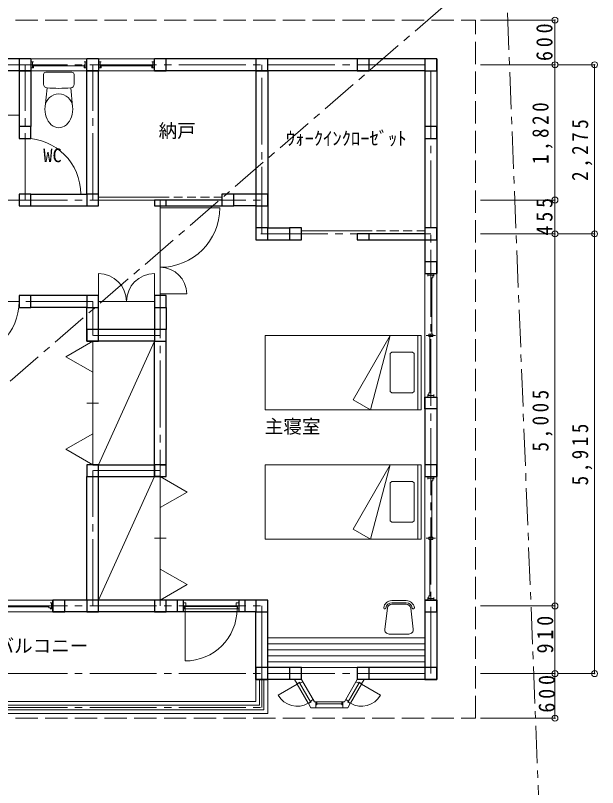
# Model space of a CAD drawing. Units: millimetres at full size, sheet at 1:100. Extents: x -20000 to 20000, y -13850 to 13850.
# Drawn here: x 2151 to 9984, y -3373 to 7013 of the extents above; entities that cross this region are included whole.
import ezdxf
from ezdxf.enums import TextEntityAlignment as Align

# ---------------------------------------------------------------- set-up
doc = ezdxf.new("R2010")
doc.units = ezdxf.units.MM
doc.header["$LTSCALE"] = 100
doc.header["$PDMODE"] = 32
doc.header["$PDSIZE"] = 80
for name, pattern in [('CHAIN1', [8, 5, -1, 1, -1]), ('CHAIN2', [12, 9, -1, 1, -1]), ('DASHED1', [1.8, 1.2, -0.6]), ('DASHED3', [4, 3, -1])]:
    doc.linetypes.add(name, pattern=pattern)
for name, color, linetype, lineweight in [('0-0_基準線', 1, 'CHAIN2', 9), ('0-1_仕上げ', 7, 'Continuous', 25), ('0-3_建具', 3, 'Continuous', 13), ('0-5_見え掛り', 2, 'Continuous', 13), ('0-6_設備', 4, 'Continuous', 9), ('0-7_家具', 4, 'Continuous', 9), ('0-9_破線', 5, 'DASHED3', 9), ('0-B_記号', 6, 'Continuous', 9), ('0-C_ハッチング', 134, 'Continuous', 9), ('0-D_寸法', 4, 'Continuous', 9)]:
    doc.layers.add(name, color=color, linetype=linetype, lineweight=lineweight)
doc.layers.add('0-A_文字', color=4, linetype='Continuous')
doc.styles.add('ＭＳ ゴシック', font='')
doc.styles.get('ＭＳ ゴシック').set_extended_font_data('MS Gothic')

msp = doc.modelspace()

# ---------------------------------------------------------------- linework, layer by layer
at = {"layer": '0-0_基準線'}
for p, q in [((-450, 6350), (7740, 6350)), ((2280, 4530), (2280, 6350)), ((3190, 4530), (3190, 6350)), ((7740, -1840), (7740, 6350)), ((-450, 4530), (5465, 4530)), ((4100, -930), (4100, 4530)), ((5454, 4075), (7740, 4075)), ((3190, 3165), (2280, 3165)), ((3190, 2710), (3190, 3165)), ((4100, 2710), (3190, 2710)), ((4100, 890), (3190, 890)), ((3190, -930), (3190, 890)), ((-450, -930), (5465, -930)), ((-450, -1840), (7740, -1840)), ((-450, -2295), (5465, -2295))]:
    msp.add_line(p, q, dxfattribs=at)
at = {"layer": '0-0_基準線', "linetype": 'CHAIN1'}
msp.add_lwpolyline([(-7000, 7850), (-7000, -5750), (8738.8, 7848.9), (9239.3, -4751.1), (-7000, -5750)], dxfattribs=at)
at = {"layer": '0-0_基準線'}
for points in [[(5465, 4565.8), (5465, 4075), (5465, 6350)], [(5465, -2295), (5465, -930), (5465, -2016.6)]]:
    msp.add_lwpolyline(points, dxfattribs=at)
at = {"layer": '0-1_仕上げ'}
for p, q in [((2360, 6430), (1290, 6430)), ((2360, 6430), (2360, 6270)), ((2360, 6430), (2360, 6270)), ((3270, 6430), (3110, 6430)), ((3270, 6430), (3110, 6430)), ((3110, 6270), (3110, 6430)), ((3110, 6270), (3110, 6430)), ((3270, 6430), (3270, 6270)), ((3270, 6430), (3270, 6270)), ((7820, 6430), (4020, 6430)), ((4020, 6270), (4020, 6430)), ((4020, 6270), (4020, 6430)), ((7820, 6430), (7820, 3540)), ((2360, 6270), (1290, 6270)), ((2200, 6270), (2360, 6270)), ((2200, 6270), (2200, 5520)), ((2360, 6270), (2360, 5520)), ((3110, 6270), (3270, 6270)), ((3270, 6270), (3110, 6270)), ((3270, 4450), (3270, 6270)), ((7660, 6270), (4020, 6270)), ((5385, 6270), (5385, 3995)), ((5545, 6270), (5545, 4155)), ((7660, 6270), (7660, 3540)), ((5385, 4610), (5090, 4610)), ((2360, 4450), (3270, 4450)), ((5385, 4450), (5090, 4450)), ((5545, 4155), (5840, 4155)), ((5385, 3995), (5840, 3995)), ((2200, 3245), (2200, 3085)), ((3270, 3245), (2360, 3245)), ((3270, 2790), (3270, 3245)), ((4020, 3085), (4020, 2790)), ((4180, 3085), (4180, 2790)), ((4020, 2790), (3270, 2790)), ((4020, 810), (4020, 2630)), ((4180, 970), (4180, 2630)), ((7660, 1880), (7660, 810)), ((7820, 1880), (7820, 810)), ((3270, 970), (3110, 970)), ((3190, 970), (3270, 970)), ((3270, 970), (4020, 970)), ((4100, 970), (4180, 970)), ((3110, -850), (3110, 810)), ((3270, -850), (3270, 810)), ((3270, 810), (4020, 810)), ((4100, 810), (4020, 810)), ((7660, 810), (7820, 810)), ((5545, -850), (2655, -850)), ((2655, -1010), (2655, -850)), ((4327.5, -850), (4327.5, -1010)), ((4407.5, -850), (4407.5, -1010)), ((5157.5, -850), (5157.5, -1010)), ((5237.5, -850), (5237.5, -1010)), ((5545, -1760), (5545, -850)), ((7660, -850), (7660, -1760)), ((7660, -850), (7820, -850)), ((7820, -850), (7820, -1920)), ((5385, -1010), (2655, -1010)), ((5385, -1920), (5385, -1010)), ((6000, -1760), (5545, -1760)), ((7660, -1760), (6750, -1760)), ((6000, -1920), (5385, -1920)), ((7820, -1920), (6750, -1920))]:
    msp.add_line(p, q, dxfattribs=at)
for points in [[(2360, 6430), (2200, 6430), (2200, 6270)], [(4020, 6270), (4180, 6270), (4180, 6430), (4020, 6430)], [(2360, 4610), (3110, 4610), (3110, 6270)], [(3110, 2630), (3110, 3085), (2360, 3085)], [(4020, 2630), (3270, 2630), (3110, 2630)], [(6000, -1920), (6000, -1760), (5840, -1760), (5840, -1920)], [(6910, -1920), (6910, -1760), (6750, -1760), (6750, -1920)]]:
    msp.add_lwpolyline(points, dxfattribs=at)
for points in [[(5385, 6270), (5545, 6270), (5545, 6430), (5385, 6430)], [(6750, 6270), (6910, 6270), (6910, 6430), (6750, 6430)], [(7660, 6270), (7820, 6270), (7820, 6430), (7660, 6430)], [(2200, 5360), (2360, 5360), (2360, 5520), (2200, 5520)], [(7660, 5360), (7820, 5360), (7820, 5520), (7660, 5520)], [(2200, 4450), (2360, 4450), (2360, 4610), (2200, 4610)], [(3110, 4450), (3270, 4450), (3270, 4610), (3110, 4610)], [(4930, 4450), (5090, 4450), (5090, 4610), (4930, 4610)], [(5385, 4450), (5545, 4450), (5545, 4610), (5385, 4610)], [(5385, 3995), (5545, 3995), (5545, 4155), (5385, 4155)], [(5840, 3995), (6000, 3995), (6000, 4155), (5840, 4155)], [(7660, 3995), (7820, 3995), (7820, 4155), (7660, 4155)], [(7660, 3540), (7820, 3540), (7820, 3700), (7660, 3700)], [(2200, 3085), (2360, 3085), (2360, 3245), (2200, 3245)], [(3110, 3085), (3270, 3085), (3270, 3245), (3110, 3245)], [(4020, 3085), (4180, 3085), (4180, 3245), (4020, 3245)], [(3110, 2630), (3270, 2630), (3270, 2790), (3110, 2790)], [(4020, 2630), (4180, 2630), (4180, 2790), (4020, 2790)], [(7660, 1880), (7820, 1880), (7820, 1720), (7660, 1720)], [(3110, 810), (3270, 810), (3270, 970), (3110, 970)], [(4020, 810), (4180, 810), (4180, 970), (4020, 970)], [(7660, 810), (7820, 810), (7820, 970), (7660, 970)], [(2655, -1010), (2815, -1010), (2815, -850), (2655, -850)], [(3110, -1010), (3270, -1010), (3270, -850), (3110, -850)], [(4020, -1010), (4180, -1010), (4180, -850), (4020, -850)], [(5385, -1010), (5545, -1010), (5545, -850), (5385, -850)], [(7660, -1010), (7820, -1010), (7820, -850), (7660, -850)], [(5385, -1920), (5545, -1920), (5545, -1760), (5385, -1760)], [(7660, -1920), (7820, -1920), (7820, -1760), (7660, -1760)]]:
    msp.add_lwpolyline(points, close=True, dxfattribs=at)
at = {"layer": '0-3_建具', "color": 4, "lineweight": 9}
for p, q in [((2360, 6430), (3110, 6430)), ((3270, 6430), (4020, 6430)), ((3110, 6270), (2360, 6270)), ((4020, 6270), (3270, 6270)), ((4100, 4425), (4900, 4425)), ((3270, 3165), (3270, 3540)), ((4020, 3165), (4020, 3540)), ((7660, 3540), (7660, 1880)), ((7820, 1880), (7820, 3540)), ((4100, 3270), (4455, 3270)), ((3190, 2630), (2830.6, 2422.5)), ((3190, 2215), (2830.6, 2422.5)), ((3190, 1385), (2830.6, 1177.5)), ((3190, 970), (2830.6, 1177.5)), ((4100, 810), (4459.4, 602.5)), ((7660, 810), (7660, -850)), ((7820, -850), (7820, 810)), ((4100, 395), (4459.4, 602.5)), ((4100, -435), (4459.4, -642.5)), ((4100, -850), (4459.4, -642.5)), ((2655, -850), (995, -850)), ((995, -1010), (2655, -1010)), ((4432.5, -970), (4432.5, -1670)), ((6000, -1920), (6173.2, -2220)), ((6750, -1920), (6576.8, -2220)), ((5943.2, -1981.7), (5686.5, -2129.9)), ((6806.8, -1981.7), (7063.5, -2129.9)), ((6208.2, -2220), (6541.8, -2220)), ((6208.2, -2300), (6541.8, -2300))]:
    msp.add_line(p, q, dxfattribs=at)
at = {"layer": '0-3_建具'}
for p, q in [((2360, 6390), (2395, 6390)), ((2380, 6310), (2380, 6390)), ((2395, 6336.3), (3075, 6336.3)), ((3110, 6390), (3075, 6390)), ((3090, 6310), (3090, 6390)), ((3270, 6390), (3305, 6390)), ((3290, 6310), (3290, 6390)), ((3305, 6336.3), (3985, 6336.3)), ((4020, 6390), (3985, 6390)), ((4000, 6310), (4000, 6390)), ((2280, 5360), (2280, 4610)), ((3030, 4610), (2280, 4610)), ((3270, 4570), (4100, 4570)), ((4100, 4450), (4100, 3245)), ((7700, 3540), (7700, 3505)), ((7780, 3540), (7780, 3505)), ((7700, 3520), (7780, 3520)), ((7753.7, 3485), (7753.7, 2727)), ((2200, 3165), (1450, 3165)), ((3270, 3165), (4020, 3165)), ((7677.1, 2710), (7802.9, 2710)), ((7740, 2727), (7740, 2693)), ((3190, 970), (3190, 2630)), ((7726.3, 2693), (7726.3, 1935)), ((7700, 1880), (7700, 1915)), ((7700, 1900), (7780, 1900)), ((7780, 1880), (7780, 1915)), ((3110, 1800), (3270, 1800)), ((4100, 810), (4100, -850)), ((7700, 810), (7700, 775)), ((7700, 790), (7780, 790)), ((7753.7, 755), (7753.7, -3)), ((7780, 810), (7780, 775)), ((4180, -20), (4020, -20)), ((7677.1, -20), (7802.9, -20)), ((7726.3, -37), (7726.3, -795)), ((7740, -3), (7740, -37)), ((7700, -850), (7700, -815)), ((7700, -830), (7780, -830)), ((7780, -850), (7780, -815)), ((2655, -890), (2620, -890)), ((2635, -970), (2635, -890)), ((1842, -943.7), (2600, -943.7)), ((2655, -970), (2620, -970)), ((4432.5, -970), (4432.5, -935.7)), ((4432.5, -935.7), (5132.5, -935.7)), ((4432.5, -970), (5132.5, -970)), ((5132.5, -970), (5132.5, -935.7)), ((5907.6, -1920), (5940.7, -1977.3)), ((5943.2, -1981.7), (5972.9, -1964.5)), ((5972.9, -1964.5), (6121.1, -2221.2)), ((6777.1, -1964.5), (6628.9, -2221.2)), ((6806.8, -1981.7), (6777.1, -1964.5)), ((6842.4, -1920), (6809.3, -1977.3)), ((5943.2, -1981.7), (6091.4, -2238.3)), ((6806.8, -1981.7), (6658.6, -2238.3)), ((6091.4, -2238.3), (6121.1, -2221.2)), ((6127, -2300), (6093.9, -2242.7)), ((6173.2, -2220), (6208.2, -2220)), ((6193.2, -2220), (6193.2, -2300)), ((6208.2, -2246.3), (6541.8, -2246.3)), ((6556.8, -2220), (6556.8, -2300)), ((6623, -2300), (6656.1, -2242.7)), ((6658.6, -2238.3), (6628.9, -2221.2)), ((6127, -2300), (6208.2, -2300)), ((6623, -2300), (6541.8, -2300))]:
    msp.add_line(p, q, dxfattribs=at)
at = {"layer": '0-3_建具', "linetype": 'DASHED1'}
msp.add_line((4100, 4570), (4930, 4570), dxfattribs=at)
at = {"layer": '0-3_建具', "color": 7, "lineweight": 25}
for p, q in [((4180, 4450), (4180, 4530)), ((4020, 4450), (4930, 4450))]:
    msp.add_line(p, q, dxfattribs=at)
at = {"layer": '0-3_建具'}
for points in [[(2360, 6310), (2395, 6310), (2395, 6350), (2380, 6350)], [(3110, 6310), (3075, 6310), (3075, 6350), (3090, 6350)], [(3270, 6310), (3305, 6310), (3305, 6350), (3290, 6350)], [(4020, 6310), (3985, 6310), (3985, 6350), (4000, 6350)], [(7740, 3520), (7740, 3485), (7767.4, 3485), (7767.4, 3520)], [(7740, 1900), (7740, 1935), (7712.6, 1935), (7712.6, 1900)], [(7740, 790), (7740, 755), (7767.4, 755), (7767.4, 790)], [(7740, -830), (7740, -795), (7712.6, -795), (7712.6, -830)], [(2635, -930), (2600, -930), (2600, -957.4), (2635, -957.4)], [(4407.5, -970), (4427.5, -970), (4427.5, -930), (4442.5, -930), (4442.5, -890), (4407.5, -890)], [(5157.5, -970), (5137.5, -970), (5137.5, -930), (5122.5, -930), (5122.5, -890), (5157.5, -890)], [(5940.7, -1977.3), (5975.4, -1957.3), (5982.9, -1970.3), (6017.5, -1950.3), (6000, -1920)], [(6809.3, -1977.3), (6774.6, -1957.3), (6767.1, -1970.3), (6732.5, -1950.3), (6750, -1920)], [(6093.9, -2242.7), (6128.6, -2222.7), (6121.1, -2209.7), (6155.7, -2189.7), (6173.2, -2220)], [(6208.2, -2220), (6208.2, -2260), (6193.2, -2260)], [(6576.8, -2220), (6541.8, -2220), (6541.8, -2260), (6556.8, -2260)], [(6656.1, -2242.7), (6621.4, -2222.7), (6628.9, -2209.7), (6594.3, -2189.7), (6576.8, -2220)]]:
    msp.add_lwpolyline(points, dxfattribs=at)
at = {"layer": '0-3_建具', "color": 7, "lineweight": 25}
msp.add_lwpolyline([(4930, 4530), (4020, 4530), (4020, 4450)], dxfattribs=at)
at = {"layer": '0-3_建具'}
for points in [[(7712.6, 2727), (7712.6, 2693), (7767.4, 2693), (7767.4, 2727)], [(7712.6, -3), (7712.6, -37), (7767.4, -37), (7767.4, -3)]]:
    msp.add_lwpolyline(points, close=True, dxfattribs=at)
at = {"layer": '0-3_建具', "color": 4, "lineweight": 9}
for centre, radius, start, end in [((2280, 4610), 750, 0, 90), ((4100, 4425), 800, 270, 0), ((3270, 3165), 375, 0, 90), ((4020, 3165), 375, 90, 180), ((4100, 3270), 355, 0, 90), ((1450, 3165), 750, 270, 0), ((4432.5, -970), 700, 270, 0), ((5943.2, -1981.7), 296.4, 210, 300), ((6806.8, -1981.7), 296.4, 240, 330)]:
    msp.add_arc(centre, radius, start, end, dxfattribs=at)
at = {"layer": '0-5_見え掛り'}
for p, q in [((5545, -1360), (7660, -1360)), ((5435, -2265), (5435, -1920)), ((5495, -2325), (5495, -1920)), ((-420, -2265), (5435, -2265)), ((-480, -2325), (5495, -2325))]:
    msp.add_line(p, q, dxfattribs=at)
at = {"layer": '0-5_見え掛り', "color": 4, "lineweight": 9}
for p, q in [((5385, -2215), (5385, -1920)), ((5545, -2375), (5545, -1920)), ((-370, -2215), (5385, -2215)), ((-530, -2375), (5545, -2375))]:
    msp.add_line(p, q, dxfattribs=at)
at = {"layer": '0-6_設備'}
for p, q in [((2560, 6250), (2910, 6250)), ((2530, 6220), (2530, 6088.8)), ((2940, 6220), (2940, 6088.8)), ((2576, 6038.9), (2549.4, 5787.8)), ((2894, 6038.9), (2920.6, 5787.8)), ((1450, 5670), (2200, 5670))]:
    msp.add_line(p, q, dxfattribs=at)
for centre, radius, start, end in [((2560, 6220), 30, 90, 180), ((2910, 6220), 30, 0, 90), ((2580, 6088.8), 50, 180, 265.41591), ((2735, 8021.9), 1989.4, 265.41591, 274.58408), ((2890, 6088.8), 50, 274.58408, 0), ((2735, 5770.7), 186.4, 5.269, 174.73099)]:
    msp.add_arc(centre, radius, start, end, dxfattribs=at)
msp.add_ellipse((2735, 5752.8), major_axis=(0, -250), ratio=0.75, start_param=4.5717762, end_param=7.9945941, dxfattribs=at)
at = {"layer": '0-7_家具', "color": 3, "lineweight": 13}
msp.add_line((6000, 4115), (6830, 4115), dxfattribs=at)
at = {"layer": '0-7_家具', "color": 3, "linetype": 'DASHED1', "lineweight": 13}
msp.add_line((6830, 4115), (7660, 4115), dxfattribs=at)
at = {"layer": '0-7_家具', "color": 7, "lineweight": 25}
for p, q in [((6910, 3995), (6910, 4075)), ((6750, 3995), (7660, 3995))]:
    msp.add_line(p, q, dxfattribs=at)
at = {"layer": '0-7_家具'}
for p, q in [((5510, 2710), (5510, 1710)), ((7610, 2710), (5510, 2710)), ((7195, 2710), (6695, 1844)), ((7195, 2710), (6927.1, 1710)), ((7565, 1710), (7565, 2710)), ((7610, 1710), (7610, 2710)), ((7195, 2465), (7215, 2485)), ((7195, 2465), (7195, 1955)), ((7495, 2485), (7215, 2485)), ((7495, 2485), (7515, 2465)), ((7515, 1955), (7515, 2465)), ((7215, 1935), (7195, 1955)), ((7215, 1935), (7495, 1935)), ((7515, 1955), (7495, 1935)), ((6927.1, 1710), (6695, 1844)), ((5510, 1710), (7610, 1710)), ((5510, 970), (5510, -30)), ((7610, 970), (5510, 970)), ((7195, 970), (6695, 104)), ((7195, 970), (6927.1, -30)), ((7565, -30), (7565, 970)), ((7610, -30), (7610, 970)), ((7195, 725), (7215, 745)), ((7495, 745), (7215, 745)), ((7495, 745), (7515, 725)), ((7195, 725), (7195, 215)), ((7515, 215), (7515, 725)), ((7215, 195), (7195, 215)), ((7515, 215), (7495, 195)), ((6927.1, -30), (6695, 104)), ((7215, 195), (7495, 195)), ((5510, -30), (7610, -30)), ((7215.3, -857.5), (7409.4, -857.5)), ((7215.3, -887.5), (7409.4, -887.5)), ((7215.3, -907.5), (7409.4, -907.5)), ((7155.8, -960.1), (7120.8, -1240.1)), ((7468.9, -960.1), (7503.9, -1240.1)), ((7180.3, -1307.5), (7444.4, -1307.5))]:
    msp.add_line(p, q, dxfattribs=at)
at = {"layer": '0-7_家具', "color": 7, "lineweight": 25}
msp.add_lwpolyline([(7660, 4075), (6750, 4075), (6750, 3995)], dxfattribs=at)
at = {"layer": '0-7_家具'}
for centre, radius, start, end in [((7215.3, -967.5), 110, 90, 172.87527), ((7215.3, -967.5), 80, 90, 172.87527), ((7215.3, -967.5), 60, 90, 172.87527), ((7409.4, -967.5), 110, 7.12473, 90), ((7409.4, -967.5), 80, 7.12473, 90), ((7409.4, -967.5), 60, 7.12473, 90), ((7121, -955.7), 15, 172.87556, 352.87556), ((7503.6, -955.7), 15, 187.12444, 7.12444), ((7180.3, -1247.5), 60, 172.87498, 270), ((7444.4, -1247.5), 60, 270, 7.12502)]:
    msp.add_arc(centre, radius, start, end, dxfattribs=at)
at = {"layer": '0-9_破線'}
for p, q in [((-1050, 6950), (8340, 6950)), ((8340, -2440), (8340, 6950)), ((-1050, -2440), (8340, -2440))]:
    msp.add_line(p, q, dxfattribs=at)
at = {"layer": '0-B_記号'}
for p, q in [((3270, 970), (4020, 2630)), ((4020, 810), (3270, -850))]:
    msp.add_line(p, q, dxfattribs=at)
at = {"layer": '0-C_ハッチング'}
for p, q in [((5545, -1440), (7660, -1440)), ((5545, -1520), (7660, -1520)), ((5545, -1600), (7660, -1600)), ((5545, -1680), (7660, -1680)), ((5545, -1760), (7660, -1760))]:
    msp.add_line(p, q, dxfattribs=at)
at = {"layer": '0-D_寸法'}
for p, q in [((9410.5, 6950), (8410.5, 6950)), ((9410.5, 6350), (9410.5, 6950)), ((9410.5, 6350), (8410.5, 6350)), ((9410.5, 4530), (9410.5, 6350)), ((9943.7, 6350), (9443.7, 6350)), ((9943.7, 4075), (9943.7, 6350)), ((9410.5, 4530), (8410.5, 4530)), ((9410.5, 4075), (9410.5, 4530)), ((9410.5, 4075), (8410.5, 4075)), ((9410.5, -930), (9410.5, 4075)), ((9943.7, 4075), (9443.7, 4075)), ((9943.7, -1840), (9943.7, 4075)), ((9410.5, -930), (8410.5, -930)), ((9410.5, -1840), (9410.5, -930)), ((9410.5, -1840), (8410.5, -1840)), ((9410.5, -2440), (9410.5, -1840)), ((9943.7, -1840), (9443.7, -1840)), ((9410.5, -2440), (8410.5, -2440))]:
    msp.add_line(p, q, dxfattribs=at)
for p in [(9410.5, 6950), (9410.5, 6350), (9943.7, 6350), (9410.5, 4530), (9410.5, 4075), (9943.7, 4075), (9410.5, -930), (9410.5, -1840), (9943.7, -1840), (9410.5, -2440)]:
    msp.add_point(p, dxfattribs=at)

# ---------------------------------------------------------------- texts
at = {"layer": '0-A_文字', "style": 'ＭＳ ゴシック'}
for s, p in [('納戸', (4077.5, 5315)), ('ｳｫｰｸｲﾝｸﾛｰｾﾞｯﾄ', (5790, 5212.5)), ('WC', (2525, 4985)), ('主寝室', (5505, 1337.6)), ('バルコニー', (1882.5, -1612.5))]:
    msp.add_text(s, height=183.3, dxfattribs=at).set_placement(p, align=Align.BOTTOM_LEFT)
at = {"layer": '0-D_寸法', "color": 7, "char_height": 219.9, "attachment_point": 7, "rotation": 90, "style": 'ＭＳ ゴシック'}
for s, insert in [('\\T1.38;\\W0.9;600', (9380.5, 6400)), ('\\T1.38;\\W0.85;1,820', (9380.5, 5015)), ('\\T1.38;\\W0.85;2,275', (9913.7, 4787.5)), ('\\T1.38;\\W0.9;455', (9380.5, 4052.5)), ('\\T1.38;\\W0.85;5,005', (9380.5, 1147.5)), ('\\T1.38;\\W0.85;5,915', (9913.7, 692.5)), ('\\T1.38;\\W0.9;910', (9390.2, -1568.5)), ('\\T1.38;\\W0.9;600', (9411.8, -2364.9))]:
    msp.add_mtext(s, dxfattribs=dict(at, insert=insert))

doc.saveas('drawing.dxf')
